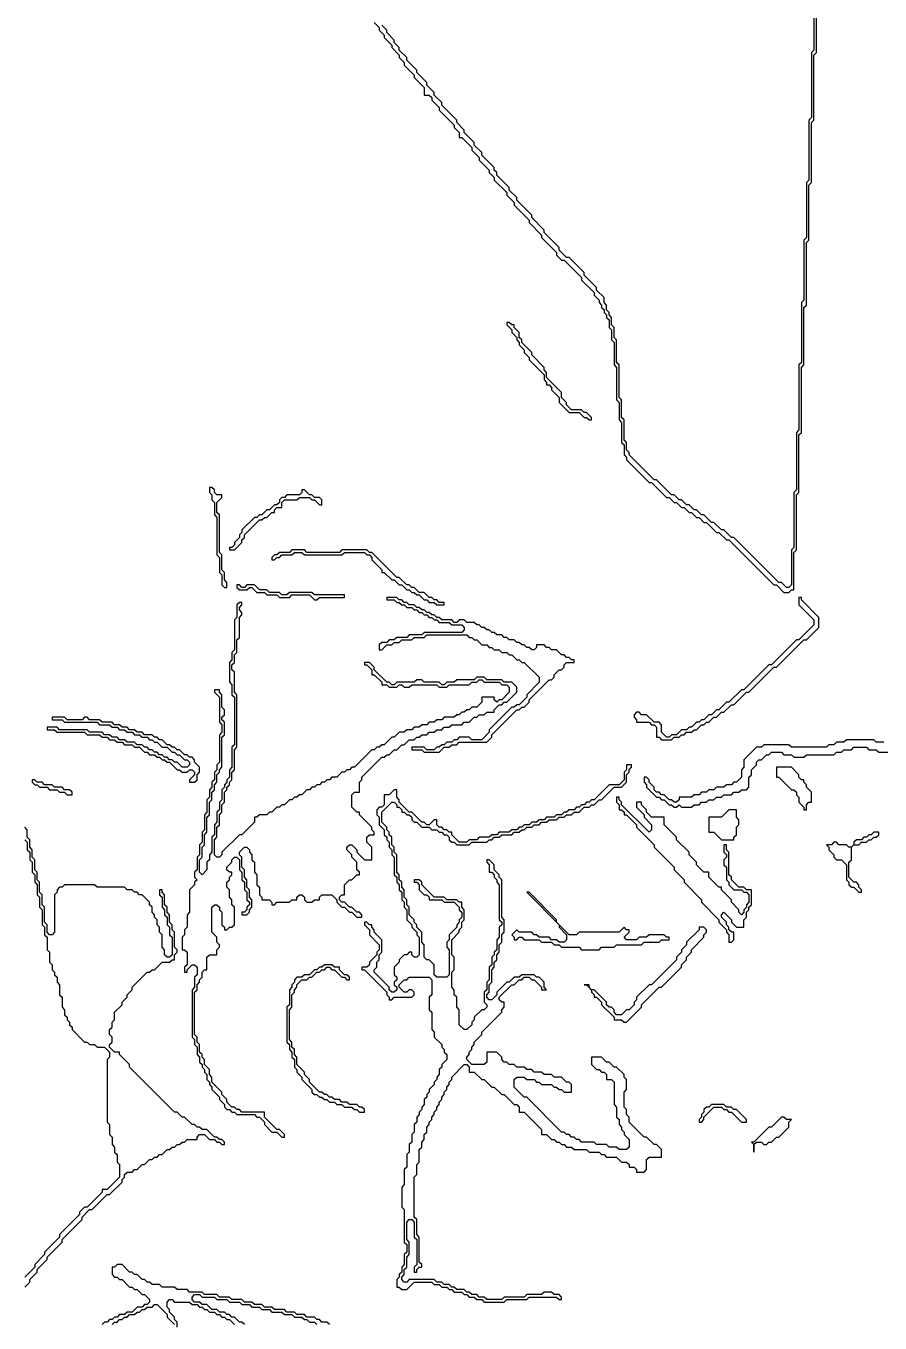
# Model space of a CAD drawing. Header units: metres. Extents: x 0 to 1000, y 0 to 1405.
# Drawn here: x 663.1 to 748.6, y 207.6 to 337.4 of the extents above; entities that cross this region are included whole.
import ezdxf

# ---------------------------------------------------------------- set-up
doc = ezdxf.new("R2010")
doc.units = ezdxf.units.M

msp = doc.modelspace()

# ---------------------------------------------------------------- linework, layer by layer
for points in [[(698, 337.75), (698.5, 337.25), (698.5, 337), (699, 336.5), (699, 336.25), (699.75, 335.5), (699.75, 335.25), (700.5, 334.5), (700.5, 334.25), (701, 333.75), (701, 333.5), (702, 332.5), (702, 332.25), (703, 331.25), (703, 330.5), (703.5, 330.5), (703.75, 330.25), (703.75, 330), (704.5, 329.25), (704.5, 329), (706, 327.5), (706, 327.25), (706.5, 326.75), (706.5, 326.25), (706.75, 326.25), (707.75, 325.25), (707.75, 325), (708.5, 324.25), (708.5, 324), (709.5, 323), (709.5, 322.75), (710, 322.25), (710, 322), (711.25, 320.75), (711.25, 320.5), (712, 319.75), (712, 319.5), (713.5, 318), (713.5, 317.75), (714.75, 316.5), (714.75, 316.25), (716.25, 314.75), (716.25, 314.5), (716.75, 314), (717, 314), (718.75, 312.25), (718.75, 312), (720, 310.75), (720, 310.5), (720.5, 310), (720.5, 309.75), (720.75, 309.5), (720.75, 309.25), (721, 309), (721, 308.75), (721.25, 308.5), (721.25, 308.25), (721.5, 308), (721.5, 307.25), (721.75, 307), (721.75, 306), (722, 305.75), (722, 303.5), (722.25, 303.25), (722.25, 300), (722.5, 299.75), (722.5, 298), (722.75, 297.75), (722.75, 295.75), (723, 295.5), (723, 294.5), (723.25, 294.25), (723.25, 294), (725.5, 291.75), (725.75, 291.75), (727.25, 290.25), (727.5, 290.25), (728, 289.75), (728.25, 289.75), (728.75, 289.25), (729, 289.25), (729.5, 288.75), (729.75, 288.75), (730.25, 288.25), (730.5, 288.25), (731, 287.75), (731.25, 287.75), (732.25, 286.75), (732.5, 286.75), (733.25, 286), (733.5, 286), (738, 281.5), (738.25, 281.5), (739, 280.75), (739.5, 280.75), (739.75, 281), (740, 281), (740, 284.75), (740.25, 285), (740.25, 290.5), (740.5, 290.75), (740.5, 296.5), (740.75, 296.75), (740.75, 303.25), (741, 303.5), (741, 309.25), (741.25, 309.5), (741.25, 315.75), (741.5, 316), (741.5, 321.5), (741.75, 321.75), (741.75, 327.75), (742, 328), (742, 334.5), (742.25, 334.75), (742.25, 340.5)], [(742, 340.75), (742, 335), (741.75, 334.75), (741.75, 328.25), (741.5, 328), (741.5, 322), (741.25, 321.75), (741.25, 316.25), (741, 316), (741, 310), (740.75, 309.75), (740.75, 303.75), (740.5, 303.5), (740.5, 297), (740.25, 296.75), (740.25, 291), (740, 290.75), (740, 285.25), (739.75, 285), (739.75, 281.5), (739.5, 281.25), (739.25, 281.25), (738.75, 281.75), (738.5, 281.75), (734, 286.25), (733.75, 286.25), (733, 287), (732.75, 287), (732, 287.75), (731.75, 287.75), (731, 288.5), (730.75, 288.5), (730.25, 289), (730, 289), (729.5, 289.5), (729.25, 289.5), (728.75, 290), (728.5, 290), (728, 290.5), (727.75, 290.5), (726.25, 292), (726, 292), (723.5, 294.5), (723.5, 294.75), (723.25, 295), (723.25, 295.75), (723, 296), (723, 298), (722.75, 298.25), (722.75, 300), (722.5, 300.25), (722.5, 303.5), (722.25, 303.75), (722.25, 306), (722, 306.25), (722, 307.25), (721.75, 307.5), (721.75, 308.25), (721.5, 308.5), (721.5, 308.75), (721.25, 309), (721.25, 309.5), (721, 309.75), (721, 310.25), (720.25, 311), (720.25, 311.25), (719, 312.5), (719, 312.75), (717.5, 314.25), (717.25, 314.25), (716.5, 315), (716.5, 315.25), (715, 316.75), (715, 317), (713.75, 318.25), (713.75, 318.5), (712.25, 320), (712.25, 320.25), (711.5, 321), (711.5, 321.25), (710.25, 322.5), (710.25, 322.75), (710, 323), (710, 323.25), (708.75, 324.5), (708.75, 324.75), (708, 325.5), (708, 325.75), (707, 326.75), (707, 327), (706.25, 327.75), (706.25, 328), (704.75, 329.5), (704.75, 329.75), (704, 330.5), (704, 330.75), (703.25, 331.5), (703.25, 331.75), (702.25, 332.75), (702.25, 333), (701.25, 334), (701.25, 334.25), (700.5, 335), (700.5, 335.25), (700, 335.75), (700, 336), (699.25, 336.75), (699.25, 337), (698.75, 337.5)], [(749, 265.75), (748.25, 265.75), (748, 266), (745.25, 266), (745, 265.75), (744.25, 265.75), (744, 265.5), (743.5, 265.5), (743.25, 265.25), (739.75, 265.25), (739.5, 265.5), (737, 265.5), (736.75, 265.25), (736.25, 265.25), (735, 264), (735, 263.25), (734.75, 263), (734.75, 262.25), (734.25, 261.75), (734, 261.75), (733.75, 261.5), (733.25, 261.5), (733, 261.25), (732.25, 261.25), (732, 261), (731.5, 261), (731.25, 260.75), (730.75, 260.75), (730.5, 260.5), (730, 260.5), (729.75, 260.25), (728.5, 260.25), (728.5, 260), (728.25, 259.75), (728, 259.75), (727.75, 260), (727.5, 260), (727, 260.5), (726.75, 260.5), (726.5, 260.75), (726.25, 260.75), (726, 261), (726, 261.25), (725.5, 261.75), (725.5, 262), (725.25, 262.25), (725, 262.25), (725, 261.75), (725.25, 261.5), (725.25, 261.25), (726.25, 260.25), (726.5, 260.25), (726.75, 260), (727, 260), (727.5, 259.5), (727.75, 259.5), (728, 259.25), (728.25, 259.25), (728.5, 259.5), (728.75, 259.25), (729.75, 259.25), (730, 259.5), (730.5, 259.5), (730.75, 259.75), (731.25, 259.75), (731.5, 260), (732, 260), (732.25, 260.25), (732.75, 260.25), (733, 260.5), (733.75, 260.5), (734, 260.75), (734.5, 260.75), (734.75, 261), (735.25, 261), (735.5, 261.25), (735.5, 262.25), (735.75, 262.5), (735.75, 263), (736.25, 263.5), (736.25, 263.75), (736.5, 264), (736.75, 264), (737.25, 264.5), (737.5, 264.5), (737.75, 264.75), (738.75, 264.75), (739, 264.5), (739.75, 264.5), (740, 264.25), (741, 264.25), (741.25, 264.5), (744, 264.5), (744.25, 264.75), (744.75, 264.75), (745, 265), (745.75, 265), (746, 265.25), (747.25, 265.25), (747.5, 265), (748.25, 265), (748.5, 264.75), (749.5, 264.75)], [(663, 211.25), (663.5, 211.75), (663.5, 212), (664.25, 212.75), (664.25, 213), (665.25, 214), (665.25, 214.25), (666.75, 215.75), (666.75, 216), (668.75, 218), (668.75, 218.25), (669.5, 219), (669.75, 219), (671.25, 220.5), (671.5, 220.5), (672.75, 221.75), (672.75, 222), (673, 222.25), (673, 222.5), (673.25, 222.75), (673.75, 222.75), (674, 223), (674.25, 223), (674.75, 223.5), (675, 223.5), (675.5, 224), (675.75, 224), (676, 224.25), (676.25, 224.25), (676.5, 224.5), (676.75, 224.5), (677.25, 225), (677.5, 225), (677.75, 225.25), (678, 225.25), (678.25, 225.5), (678.5, 225.5), (678.75, 225.75), (679, 225.75), (679.25, 226), (680.25, 226), (680.25, 226.25), (680.5, 226.5), (681, 226.5), (681.5, 226), (682, 226), (682.25, 225.75), (682.5, 225.75), (682.75, 225.5), (683, 225.5), (683, 225.75), (682.75, 226), (682.5, 226), (682.25, 226.25), (682, 226.25), (681.25, 227), (680.75, 227), (680.5, 227.25), (680.25, 227.25), (680, 227.5), (679.75, 227.5), (679, 228.25), (678.75, 228.25), (678.25, 228.75), (678, 228.75), (673.5, 233.25), (673.5, 233.5), (672.5, 234.5), (672.5, 234.75), (672, 234.75), (671.5, 235.25), (671.5, 235.5), (671.75, 235.75), (671.75, 236.25), (671.5, 236.5), (671.5, 237), (671.75, 237.25), (671.75, 237.75), (672, 238), (672, 238.75), (672.75, 239.5), (672.75, 239.75), (673.25, 240.25), (673.25, 240.5), (673.75, 241), (673.75, 241.25), (675.25, 242.75), (675.5, 242.75), (675.75, 243), (676, 243), (676.75, 243.75), (677.5, 243.75), (677.75, 244), (678, 244), (678, 244.5), (678.25, 244.75), (678.25, 245), (678, 245.25), (678, 246.75), (677.75, 247), (677.75, 247.5), (677.5, 247.75), (677.5, 248.5), (677.25, 248.75), (677.25, 249.25), (677, 249.5), (677, 250.5), (676.75, 250.75), (676.75, 251), (676.5, 251), (676.5, 250.5), (676.75, 250.25), (676.75, 249.25), (677, 249), (677, 248.5), (677.25, 248.25), (677.25, 247.5), (677.5, 247.25), (677.5, 246.5), (677.75, 246.25), (677.75, 244.5), (677.5, 244.25), (677.25, 244.25), (677, 244.5), (677, 245), (676.75, 245.25), (676.75, 246.5), (676.5, 246.75), (676.5, 247.25), (676.25, 247.5), (676.25, 248), (676, 248.25), (676, 248.5), (675.75, 248.75), (675.75, 249.25), (675.5, 249.5), (675.5, 249.75), (674.75, 250.5), (674.5, 250.5), (674.25, 250.75), (674, 250.75), (673.75, 251), (673.25, 251), (673, 251.25), (670.25, 251.25), (670, 251.5), (667, 251.5), (666.75, 251.25), (666.5, 251.25), (666.25, 251), (666.25, 250.75), (666, 250.5), (666, 246.75), (665.75, 246.5), (665.5, 246.5), (665.25, 246.75), (665.25, 247.5), (665, 247.75), (665, 249.25), (664.75, 249.5), (664.75, 250.5), (664.5, 250.75), (664.5, 251.75), (664.25, 252), (664.25, 252.75), (664, 253), (664, 254), (663.75, 254.25), (663.75, 255), (663.5, 255.25), (663.5, 256), (663.25, 256.25), (663.25, 257), (663, 257.25)], [(663, 256), (663.25, 255.75), (663.25, 255), (663.5, 254.75), (663.5, 254), (663.75, 253.75), (663.75, 252.75), (664, 252.5), (664, 251.75), (664.25, 251.5), (664.25, 250.5), (664.5, 250.25), (664.5, 249.25), (664.75, 249), (664.75, 247.5), (665, 247.25), (665, 246.5), (665.25, 246.25), (665.25, 245), (665.5, 244.75), (665.5, 243.75), (665.75, 243.5), (665.75, 243), (666, 242.75), (666, 242.5), (666.25, 242.25), (666.25, 241.75), (666.5, 241.5), (666.5, 240.5), (666.75, 240.25), (666.75, 239.25), (667, 239), (667, 238.5), (667.25, 238.25), (667.25, 238), (667.5, 237.75), (667.5, 237.5), (667.75, 237.25), (667.75, 237), (669, 235.75), (669.25, 235.75), (669.5, 235.5), (670, 235.5), (670.25, 235.25), (671, 235.25), (671.5, 234.75), (671.5, 234.25), (671.25, 234), (671.25, 227.75), (671.5, 227.5), (671.5, 226.5), (671.75, 226.25), (671.75, 225.5), (672, 225.25), (672, 224.75), (672.25, 224.5), (672.25, 223.75), (672.5, 223.5), (672.5, 222.25), (671.25, 221), (670.75, 221), (670.75, 220.75), (669.25, 219.25), (669, 219.25), (668.5, 218.75), (668.5, 218.5), (666.5, 216.5), (666.5, 216.25), (665, 214.75), (665, 214.5), (664, 213.5), (664, 213.25), (663, 212.25)], [(693.5, 207.5), (693.25, 207.75), (692.75, 207.75), (692.5, 208), (692.25, 208), (692, 208.25), (691.25, 208.25), (691, 208.5), (690.25, 208.5), (690, 208.75), (689.25, 208.75), (689, 209), (688, 209), (687.75, 209.25), (687, 209.25), (686.75, 209.5), (686, 209.5), (685.75, 209.75), (685, 209.75), (684.75, 210), (683.75, 210), (683.5, 210.25), (682.5, 210.25), (682.25, 210.5), (681, 210.5), (680.75, 210.75), (679.5, 210.75), (679.25, 211), (678.25, 211), (678, 211.25), (676.75, 211.25), (676.5, 211.5), (675.75, 211.5), (675.5, 211.75), (675.25, 211.75), (675, 212), (674.75, 212), (674.25, 212.5), (674, 212.5), (673.75, 212.75), (673.5, 212.75), (672.75, 213.5), (672.25, 213.5), (672, 213.25), (671.75, 213.25), (671.75, 212.5), (672, 212.25), (672.25, 212.25), (672.5, 212), (672.75, 212), (673.5, 211.25), (673.75, 211.25), (674, 211), (674.25, 211), (674.75, 210.5), (675, 210.5), (675.5, 210), (675.5, 209.75), (675.25, 209.5), (675, 209.5), (674.75, 209.25), (674.25, 209.25), (673.75, 208.75), (673.25, 208.75), (673, 208.5), (672.5, 208.5), (672.25, 208.25), (672, 208.25), (671.75, 208), (671.5, 208), (671.25, 207.75), (671, 207.75), (670.75, 207.5)], [(685, 207.5), (684.75, 207.75), (684.5, 207.75), (684, 208.25), (683.75, 208.25), (683.5, 208.5), (683.25, 208.5), (683, 208.75), (682.5, 208.75), (682.25, 209), (681.75, 209), (681.25, 209.5), (680.75, 209.5), (680.5, 209.75), (680, 209.75), (679.75, 210), (679.75, 210.25), (680, 210.5), (680.5, 210.5), (680.75, 210.25), (682, 210.25), (682.25, 210), (683.25, 210), (683.5, 209.75), (684.5, 209.75), (684.75, 209.5), (685.5, 209.5), (685.75, 209.25), (686.5, 209.25), (686.75, 209), (687.5, 209), (687.75, 208.75), (688.75, 208.75), (689, 208.5), (689.75, 208.5), (690, 208.25), (690.75, 208.25), (691, 208), (691.25, 208), (691.5, 207.75), (692, 207.75), (692.25, 207.5)], [(671.75, 207.5), (672, 207.75), (672.25, 207.75), (672.5, 208), (672.75, 208), (673, 208.25), (673.25, 208.25), (673.5, 208.5), (674, 208.5), (674.25, 208.75), (674.5, 208.75), (674.75, 209), (675, 209), (675.25, 209.25), (675.75, 209.25), (676, 209.5), (676.25, 209.5), (677.25, 208.5), (677.25, 208.25), (678, 207.5)], [(678.25, 207.25), (678.25, 207.75), (678, 208), (678, 208.25), (677.5, 208.75), (677.5, 209), (677.25, 209.25), (677.25, 209.75), (677.5, 210), (677.75, 210), (678, 209.75), (679.5, 209.75), (679.75, 209.5), (680.25, 209.5), (680.5, 209.25), (680.75, 209.25), (681, 209), (681.25, 209), (681.5, 208.75), (682, 208.75), (682.25, 208.5), (682.5, 208.5), (682.75, 208.25), (683, 208.25), (683.25, 208), (683.5, 208), (684, 207.5)]]:
    msp.add_lwpolyline(points)
for points in [[(711.25, 307.75), (711.25, 307.5), (711.75, 307), (711.75, 306.75), (712.25, 306.25), (712.25, 306), (712.5, 305.75), (712.5, 305.5), (713, 305), (713, 304.75), (713.5, 304.25), (713.5, 304), (715, 302.5), (715, 302), (715.25, 301.75), (715.25, 301.5), (715.5, 301.5), (715.75, 301.25), (715.75, 301), (716.5, 300.25), (716.5, 299.75), (717.5, 298.75), (718.5, 298.75), (719, 298.25), (719.25, 298.25), (719.5, 298), (719.75, 298), (719.75, 298.25), (719.25, 298.75), (719, 298.75), (718.75, 299), (717.75, 299), (717.25, 299.5), (717.25, 299.75), (716.75, 300.25), (716.75, 300.75), (715.25, 302.25), (715.25, 302.75), (715, 303), (715, 303.25), (713.75, 304.5), (713.75, 304.75), (712.75, 305.75), (712.75, 306), (712.5, 306.25), (712.5, 306.75), (712, 307.25), (712, 307.5), (711.75, 307.5), (711.5, 307.75)], [(681.5, 291.25), (681.5, 290.75), (681.75, 290.5), (681.75, 290), (682, 289.75), (682, 288.5), (682.25, 288.25), (682.25, 284.5), (682.5, 284.25), (682.5, 282.75), (682.75, 282.5), (682.75, 281.5), (683, 281.25), (683.25, 281.25), (683.25, 281.75), (683, 282), (683, 282.75), (682.75, 283), (682.75, 284.5), (682.5, 284.75), (682.5, 288.5), (682.25, 288.75), (682.25, 289.75), (682.75, 290.25), (682.75, 290.5), (682.25, 290.5), (682, 290.75), (682, 291), (681.75, 291.25)], [(690.75, 291), (690.75, 290.75), (690.5, 290.5), (689.25, 290.5), (689, 290.25), (688.75, 290.25), (688.5, 290), (688.5, 289.75), (688.25, 289.5), (688, 289.5), (687.5, 289), (687.25, 289), (686.75, 288.5), (686.5, 288.5), (686.25, 288.25), (686, 288.25), (684.75, 287), (684.75, 286.75), (684.5, 286.5), (684.5, 286.25), (684, 285.75), (684, 285.5), (683.75, 285.25), (683.5, 285.25), (683.5, 285), (684, 285), (684.75, 285.75), (684.75, 286), (685, 286.25), (685, 286.5), (686.5, 288), (686.75, 288), (687, 288.25), (687.25, 288.25), (687.75, 288.75), (688, 288.75), (688, 289), (688.25, 289.25), (688.75, 289.25), (688.75, 289.75), (689, 290), (690.25, 290), (690.5, 290.25), (691.5, 290.25), (691.75, 290), (692, 290), (692.5, 289.5), (692.75, 289.5), (692.75, 290), (692.5, 290.25), (692, 290.25), (691.75, 290.5), (691.5, 290.5), (691, 291)], [(689.75, 285), (689.5, 284.75), (688.5, 284.75), (688.25, 284.5), (688, 284.5), (687.75, 284.25), (687.75, 284), (688, 284), (688.25, 284.25), (688.5, 284.25), (688.75, 284.5), (689.75, 284.5), (690, 284.75), (690.75, 284.75), (691, 284.5), (694.75, 284.5), (695, 284.75), (697, 284.75), (697.25, 284.5), (697.5, 284.5), (697.75, 284.25), (697.75, 284), (698.75, 283), (698.75, 282.75), (699, 282.75), (699.75, 282), (700, 282), (700.5, 281.5), (700.75, 281.5), (701.25, 281), (701.5, 281), (701.75, 280.75), (702, 280.75), (702.25, 280.5), (702.5, 280.5), (703, 280), (703.25, 280), (703.5, 279.75), (704, 279.75), (704.25, 279.5), (705, 279.5), (705, 279.75), (704.5, 279.75), (704.25, 280), (704, 280), (703.75, 280.25), (703.5, 280.25), (703, 280.75), (702.5, 280.75), (702, 281.25), (701.75, 281.25), (701.5, 281.5), (701.25, 281.5), (700.5, 282.25), (700.25, 282.25), (697.75, 284.75), (697.5, 284.75), (697.25, 285), (694.75, 285), (694.5, 284.75), (691.25, 284.75), (691, 285)], [(684.25, 281.5), (684.25, 281.25), (684.5, 281), (685.25, 281), (685.5, 281.25), (685.75, 281.25), (686.25, 280.75), (687, 280.75), (687.25, 280.5), (688.25, 280.5), (688.5, 280.25), (689.5, 280.25), (689.75, 280.5), (691.5, 280.5), (692, 280), (692.25, 280), (692.5, 280.25), (695, 280.25), (695, 280.5), (692, 280.5), (691.75, 280.75), (689.5, 280.75), (689.25, 280.5), (688.75, 280.5), (688.5, 280.75), (687.5, 280.75), (687.25, 281), (686.5, 281), (686, 281.5), (685.25, 281.5), (685, 281.25), (684.75, 281.25), (684.5, 281.5)], [(684.5, 279.75), (684.25, 279.5), (684.25, 278.25), (684, 278), (684, 275), (683.75, 274.75), (683.75, 274), (683.5, 273.75), (683.5, 271.75), (683.75, 271.5), (683.75, 270.5), (684, 270.25), (684, 265.5), (683.75, 265.25), (683.75, 263.25), (683.5, 263), (683.5, 262.25), (683.25, 262), (683.25, 261.75), (683, 261.5), (683, 261.25), (682.75, 261), (682.75, 260), (682.5, 259.75), (682.5, 259), (682.25, 258.75), (682.25, 257.75), (682, 257.5), (682, 256.5), (681.75, 256.25), (681.75, 254.75), (681.5, 254.5), (681.5, 254), (681.25, 253.75), (681.25, 253), (680.75, 252.5), (680.5, 252.75), (680.5, 254), (680.75, 254.25), (680.75, 255.25), (681, 255.5), (681, 256.5), (681.25, 256.75), (681.25, 258.25), (681.5, 258.5), (681.5, 259.75), (681.75, 260), (681.75, 260.75), (682, 261), (682, 261.5), (682.25, 261.75), (682.25, 262.5), (682.5, 262.75), (682.5, 263), (682.75, 263.25), (682.75, 266.25), (683, 266.5), (683, 267.75), (682.75, 268), (682.75, 268.25), (683, 268.5), (683, 269), (682.75, 269.25), (682.75, 270.5), (682.5, 270.75), (682.5, 271), (682, 271), (682, 270.75), (682.5, 270.25), (682.5, 267.75), (682.75, 267.5), (682.75, 266.75), (682.5, 266.5), (682.5, 263.75), (682.25, 263.5), (682.25, 263), (682, 262.75), (682, 262), (681.75, 261.75), (681.75, 261.25), (681.5, 261), (681.5, 260.25), (681.25, 260), (681.25, 258.75), (681, 258.5), (681, 257), (680.75, 256.75), (680.75, 255.75), (680.5, 255.5), (680.5, 254.5), (680.25, 254.25), (680.25, 253), (680, 252.75), (680, 252.25), (680.25, 252), (680, 251.75), (680, 251.5), (679.5, 251), (679.5, 248.75), (679.25, 248.5), (679.25, 247.25), (679, 247), (679, 246.5), (678.75, 246.25), (678.75, 245), (679, 245), (679.25, 244.75), (679.25, 243.5), (679, 243.25), (679, 242.75), (679.25, 242.75), (679.25, 243), (679.75, 243.5), (680, 243.5), (680.25, 243.25), (680.25, 242.5), (680, 242.25), (680, 241.25), (679.75, 241), (679.75, 236.25), (680, 236), (680, 235.5), (680.25, 235.25), (680.25, 234.5), (680.5, 234.25), (680.5, 233.75), (680.75, 233.5), (680.75, 233.25), (681, 233), (681, 232.75), (681.25, 232.5), (681.25, 232), (681.5, 231.75), (681.5, 231.5), (681.75, 231.25), (681.75, 231), (682.5, 230.25), (682.5, 230), (683, 229.5), (683, 229.25), (683.25, 229), (683.5, 229), (683.75, 228.75), (684, 228.75), (684.25, 228.5), (686, 228.5), (686.25, 228.25), (686.5, 228.25), (687, 227.75), (687, 227.5), (687.75, 226.75), (688.25, 226.75), (688.75, 226.25), (689, 226.25), (689, 226.5), (688.5, 227), (688.25, 227), (687, 228.25), (687, 228.75), (684.75, 228.75), (684.5, 229), (684.25, 229), (684, 229.25), (683.75, 229.25), (683.25, 229.75), (683.25, 230), (682.75, 230.5), (682.75, 230.75), (681.75, 231.75), (681.75, 232.25), (681.5, 232.5), (681.5, 233), (681, 233.5), (681, 234), (680.75, 234.25), (680.75, 234.5), (680.5, 234.75), (680.5, 235.5), (680.25, 235.75), (680.25, 236.25), (680, 236.5), (680, 240.75), (680.25, 241), (680.25, 241.5), (680.5, 241.75), (680.5, 242), (680.75, 242.25), (680.75, 242.75), (681, 243), (681.25, 243), (681.25, 244.25), (681.5, 244.5), (682.25, 244.5), (682.25, 245), (682.5, 245.25), (682.5, 245.5), (682.25, 245.75), (682.25, 246.25), (681.75, 246.75), (681.75, 249.25), (682, 249.5), (682.25, 249.5), (682.5, 249.25), (682.5, 249), (682.75, 248.75), (682.75, 247.5), (683, 247.25), (683, 247), (683.25, 247), (683.5, 247.25), (683.75, 247.25), (684, 247.5), (684, 249.25), (683.75, 249.5), (683.75, 250), (683.5, 250.25), (683.5, 251), (683.25, 251.25), (683.25, 251.75), (683.5, 252), (683.5, 252.25), (683.75, 252.5), (683.75, 252.75), (683.5, 252.75), (683.25, 253), (683.25, 253.25), (683.75, 253.75), (683.75, 254), (684, 254.25), (684.25, 254.25), (684.5, 254), (684.5, 253), (684.75, 252.75), (684.75, 252), (685, 251.75), (685, 251), (685.25, 250.75), (685.25, 250), (685.5, 249.75), (685.5, 249.5), (685.25, 249.25), (685.25, 249), (685, 248.75), (684.75, 248.75), (684.75, 248.5), (685.25, 248.5), (685.5, 248.75), (685.5, 249), (685.75, 249.25), (685.75, 250), (685.5, 250.25), (685.5, 251), (685.25, 251.25), (685.25, 252), (685, 252.25), (685, 253), (684.75, 253.25), (684.75, 254.25), (684.5, 254.5), (684.5, 254.75), (685, 255.25), (685.25, 255.25), (685.5, 255), (685.5, 254.75), (685.75, 254.5), (685.75, 254), (686, 253.75), (686, 252.75), (686.25, 252.5), (686.25, 251.5), (686.5, 251.25), (686.5, 250.5), (686.75, 250.25), (686.75, 250), (687.5, 250), (687.75, 249.75), (687.75, 249.5), (688, 249.5), (688.25, 249.75), (689.5, 249.75), (689.75, 250), (690.25, 250), (690.25, 250.25), (690.5, 250.5), (690.75, 250.5), (691, 250.25), (691, 250), (691.25, 249.75), (691.75, 249.75), (692, 250), (692.5, 250), (692.5, 250.25), (692.75, 250.5), (693.75, 250.5), (694.25, 250), (694.25, 249.75), (694.75, 249.25), (695, 249.25), (695.5, 248.75), (695.75, 248.75), (696.25, 248.25), (696.75, 248.25), (696.75, 248.5), (696.5, 248.75), (696.25, 248.75), (695.75, 249.25), (695.5, 249.25), (695, 249.75), (694.75, 249.75), (694.5, 250), (694.5, 250.25), (694.75, 250.5), (695, 250.5), (695, 251.5), (695.5, 252), (695.75, 252), (696.25, 252.5), (696.5, 252.5), (696.5, 252.75), (696.25, 253), (696.25, 253.75), (695.75, 254.25), (695.75, 254.5), (695.25, 255), (695.25, 255.25), (695.5, 255.5), (695.75, 255.5), (696.25, 255), (696.25, 254.75), (697, 254), (697.75, 254), (697.75, 255.25), (697.25, 255.75), (697.25, 256.25), (697.5, 256.5), (698, 256.5), (698, 256.75), (697.75, 257), (697.75, 257.25), (696.5, 258.5), (696.5, 258.75), (696.25, 258.75), (695.75, 259.25), (695.75, 260.5), (696, 260.75), (696.5, 260.75), (696.5, 261.75), (696.75, 262), (696.75, 262.25), (698.75, 264.25), (699, 264.25), (699.25, 264.5), (699.5, 264.5), (700, 265), (700.25, 265), (700.75, 265.5), (701, 265.5), (701.5, 266), (702, 266), (702.25, 266.25), (702.5, 266.25), (702.75, 266.5), (703.25, 266.5), (703.5, 266.75), (704, 266.75), (704.25, 267), (704.75, 267), (705, 267.25), (705.5, 267.25), (705.75, 267.5), (706.75, 267.5), (707, 267.75), (707.5, 267.75), (708, 268.25), (708.25, 268.25), (708.5, 268.5), (709, 268.5), (709.25, 268.75), (710, 268.75), (710, 269), (710.5, 269.5), (710.75, 269.5), (711, 269.75), (711.25, 269.75), (712.25, 270.75), (712.25, 271.25), (711.75, 271.75), (711, 271.75), (710.75, 272), (709.25, 272), (709, 272.25), (708.25, 272.25), (708, 272), (706.25, 272), (706, 271.75), (705.25, 271.75), (705, 271.5), (704.75, 271.5), (704.5, 271.75), (703, 271.75), (702.75, 272), (702.25, 272), (702, 271.75), (700.25, 271.75), (700, 271.5), (699.75, 271.5), (699.5, 271.75), (699.25, 271.75), (698, 273), (698, 273.25), (697.5, 273.75), (697, 273.75), (697, 273.5), (697.25, 273.5), (697.75, 273), (697.75, 272.5), (698, 272.5), (698.75, 271.75), (698.75, 271.5), (699.25, 271.5), (699.5, 271.25), (700.25, 271.25), (700.5, 271.5), (700.75, 271.5), (701, 271.25), (701.5, 271.25), (701.75, 271.5), (704.25, 271.5), (704.5, 271.25), (705.25, 271.25), (705.5, 271.5), (707.5, 271.5), (707.75, 271.75), (708.25, 271.75), (708.5, 272), (708.75, 272), (709, 271.75), (710.5, 271.75), (710.75, 271.5), (711.25, 271.5), (711.5, 271.25), (711.5, 270.75), (710.75, 270), (710.5, 270), (710.25, 269.75), (710, 270), (710, 270.25), (708.75, 270.25), (708.75, 269.75), (708.25, 269.25), (707.75, 269.25), (707.5, 269), (707.25, 269), (707, 268.75), (706.75, 268.75), (706.5, 268.5), (706.25, 268.5), (706, 268.25), (705, 268.25), (704.75, 268), (704.25, 268), (704, 267.75), (703.5, 267.75), (703.25, 267.5), (702.75, 267.5), (702.5, 267.25), (702, 267.25), (701.75, 267), (701.25, 267), (701, 266.75), (700.5, 266.75), (700, 266.25), (699.75, 266.25), (699, 265.5), (698.75, 265.5), (698.5, 265.25), (698.25, 265.25), (698, 265), (697.75, 265), (696, 263.25), (695.75, 263.25), (695.5, 263), (695.25, 263), (695, 262.75), (694.75, 262.75), (694.25, 262.25), (693.75, 262.25), (693.5, 262), (693.25, 262), (693, 261.75), (692.75, 261.75), (692.5, 261.5), (692.25, 261.5), (692, 261.25), (691.75, 261.25), (691.5, 261), (691.25, 261), (690.75, 260.5), (690.5, 260.5), (690.25, 260.25), (690, 260.25), (689.75, 260), (689.5, 260), (689, 259.5), (688.75, 259.5), (688.5, 259.25), (688.25, 259.25), (687.75, 258.75), (687.5, 258.75), (687.25, 258.5), (686.5, 258.5), (686.25, 258.25), (686, 258.25), (686, 257.75), (684.75, 256.5), (684.5, 256.5), (682.75, 254.75), (682.75, 254.5), (682.5, 254.25), (682.25, 254.25), (682, 254.5), (682, 256), (682.25, 256.25), (682.25, 257.25), (682.5, 257.5), (682.5, 258.5), (682.75, 258.75), (682.75, 259.5), (683, 259.75), (683, 260.75), (683.25, 261), (683.25, 261.25), (683.5, 261.5), (683.5, 261.75), (683.75, 262), (683.75, 262.75), (684, 263), (684, 265), (684.25, 265.25), (684.25, 270.5), (684, 270.75), (684, 272.75), (683.75, 273), (683.75, 273.5), (684, 273.75), (684, 274.5), (684.25, 274.75), (684.25, 276), (684.5, 276.25), (684.5, 278.25), (684.75, 278.5), (684.75, 278.75), (684.5, 279), (684.5, 279.25), (684.75, 279.5), (684.75, 279.75)], [(699.25, 280.25), (699.25, 280), (700, 280), (700.25, 279.75), (700.5, 279.75), (700.75, 279.5), (701, 279.5), (701.25, 279.25), (701.75, 279.25), (702, 279), (702.25, 279), (702.5, 278.75), (702.75, 278.75), (703, 278.5), (703.25, 278.5), (703.5, 278.25), (703.75, 278.25), (704, 278), (704.25, 278), (704.5, 277.75), (705.5, 277.75), (705.75, 277.5), (706.75, 277.5), (707, 277.25), (707, 277), (706.75, 276.75), (703, 276.75), (702.75, 276.5), (701.5, 276.5), (701.25, 276.25), (700.25, 276.25), (700, 276), (699.5, 276), (699.25, 275.75), (698.75, 275.75), (698.5, 275.5), (698.5, 275), (698.75, 275), (699.25, 275.5), (699.75, 275.5), (700, 275.75), (700.5, 275.75), (700.75, 276), (701.75, 276), (702, 276.25), (703, 276.25), (703.25, 276.5), (707.25, 276.5), (707.5, 276.25), (707.75, 276.25), (708, 276), (708.25, 276), (708.75, 275.5), (709.25, 275.5), (709.5, 275.25), (709.75, 275.25), (710, 275), (710.5, 275), (710.75, 274.75), (711.25, 274.75), (711.5, 274.5), (711.75, 274.5), (712.25, 274), (712.5, 274), (712.75, 273.75), (713, 273.75), (714.5, 272.25), (714.5, 271.75), (713.25, 270.5), (713.25, 270.25), (712.5, 269.5), (712.25, 269.5), (712, 269.25), (711.75, 269.25), (709.5, 267), (709.5, 266.75), (708.75, 266), (707.75, 266), (707.5, 266.25), (706.5, 266.25), (706.25, 266), (706, 266), (705.75, 265.75), (705.25, 265.75), (705, 265.5), (704.75, 265.5), (704.5, 265.25), (704.25, 265.25), (704, 265), (703.25, 265), (703, 265.25), (701.75, 265.25), (701.75, 265), (702.75, 265), (703, 264.75), (704.5, 264.75), (705, 265.25), (705.5, 265.25), (705.75, 265.5), (706.25, 265.5), (706.5, 265.75), (709.25, 265.75), (709.75, 266.25), (709.75, 266.5), (712.25, 269), (712.5, 269), (712.75, 269.25), (713, 269.25), (713.5, 269.75), (713.5, 270), (715.5, 272), (715.75, 272), (716, 272.25), (716, 272.5), (716.5, 273), (716.75, 273), (717, 273.25), (717, 273.5), (717.25, 273.75), (718, 273.75), (718, 274), (717.75, 274), (717.5, 274.25), (717.25, 274.25), (717, 274.5), (716.75, 274.5), (716.25, 275), (715.75, 275), (715.5, 275.25), (715.25, 275.25), (715, 275.5), (714.25, 275.5), (714.25, 275.25), (714, 275), (713.75, 275), (713.5, 275.25), (713.25, 275.25), (713, 275.5), (712.75, 275.5), (712.5, 275.75), (712.25, 275.75), (712, 276), (711.5, 276), (711.25, 276.25), (711, 276.25), (710.75, 276.5), (710.25, 276.5), (710, 276.75), (709.75, 276.75), (709.5, 277), (709.25, 277), (709, 277.25), (708.75, 277.25), (708.5, 277.5), (708.25, 277.5), (708, 277.75), (707.25, 277.75), (707, 278), (706.5, 278), (706.25, 277.75), (706, 277.75), (705.75, 278), (704.75, 278), (704.5, 278.25), (704.25, 278.25), (704, 278.5), (703.75, 278.5), (703.5, 278.75), (703.25, 278.75), (703, 279), (702.75, 279), (702.5, 279.25), (702.25, 279.25), (702, 279.5), (701.5, 279.5), (701.25, 279.75), (701, 279.75), (700.75, 280), (700.5, 280), (700.25, 280.25)], [(740.5, 280.25), (740.5, 279.5), (742, 278), (742, 277.5), (740.5, 276), (740.25, 276), (737.75, 273.5), (737.5, 273.5), (735, 271), (734.75, 271), (733.5, 269.75), (733.25, 269.75), (732.5, 269), (732.25, 269), (731.75, 268.5), (731.5, 268.5), (731, 268), (730.75, 268), (730.5, 267.75), (730.25, 267.75), (729.75, 267.25), (729.5, 267.25), (729.25, 267), (728.75, 267), (728.25, 266.5), (727.75, 266.5), (727.5, 266.25), (727.25, 266.25), (726.75, 266.75), (726.75, 267.5), (726.5, 267.75), (726, 267.75), (725.25, 268.5), (724.75, 268.5), (724.5, 268.75), (724.25, 268.75), (724, 268.5), (724, 268.25), (724.25, 268), (724.25, 267.75), (725.5, 267.75), (725.75, 267.5), (726, 267.5), (726.25, 267.25), (726.25, 266.25), (726.5, 266.25), (726.75, 266), (727.75, 266), (728, 266.25), (728.5, 266.25), (728.75, 266.5), (729, 266.5), (729.25, 266.75), (729.75, 266.75), (730, 267), (730.25, 267), (730.75, 267.5), (731, 267.5), (731.25, 267.75), (731.5, 267.75), (732, 268.25), (732.25, 268.25), (732.75, 268.75), (733, 268.75), (733.75, 269.5), (734, 269.5), (735.25, 270.75), (735.5, 270.75), (738, 273.25), (738.25, 273.25), (741, 276), (741.25, 276), (742.5, 277.25), (742.5, 278.25), (740.75, 280), (740.75, 280.25)], [(665.75, 268.25), (665.75, 268), (666.75, 268), (667, 267.75), (670.25, 267.75), (670.5, 267.5), (671.5, 267.5), (671.75, 267.25), (672.25, 267.25), (672.5, 267), (673, 267), (673.25, 266.75), (673.75, 266.75), (674, 266.5), (674.5, 266.5), (674.75, 266.25), (675.25, 266.25), (675.5, 266), (675.75, 266), (676, 265.75), (676.25, 265.75), (676.75, 265.25), (677.25, 265.25), (677.75, 264.75), (678, 264.75), (678.25, 264.5), (678.5, 264.5), (679, 264), (679.25, 264), (679.5, 263.75), (679.5, 263.5), (679.25, 263.25), (678.75, 263.25), (678.25, 263.75), (678, 263.75), (677.75, 264), (677.5, 264), (677.25, 264.25), (677, 264.25), (676.75, 264.5), (676.5, 264.5), (676.25, 264.75), (676, 264.75), (675.75, 265), (675.5, 265), (675.25, 265.25), (675, 265.25), (674.75, 265.5), (674.25, 265.5), (674, 265.75), (673.25, 265.75), (673, 266), (672.5, 266), (672.25, 266.25), (671.75, 266.25), (671.5, 266.5), (671, 266.5), (670.75, 266.75), (669.5, 266.75), (669.25, 267), (666.5, 267), (666.25, 267.25), (665.25, 267.25), (665.25, 267), (666, 267), (666.25, 266.75), (669, 266.75), (669.25, 266.5), (670.5, 266.5), (670.75, 266.25), (671.25, 266.25), (671.5, 266), (672, 266), (672.25, 265.75), (672.75, 265.75), (673, 265.5), (673.75, 265.5), (674, 265.25), (674.5, 265.25), (675, 264.75), (675.25, 264.75), (675.5, 264.5), (676, 264.5), (676.25, 264.25), (676.5, 264.25), (676.75, 264), (677, 264), (677.25, 263.75), (677.5, 263.75), (678.25, 263), (678.5, 263), (678.75, 262.75), (679.25, 262.75), (679.5, 263), (679.75, 263), (680, 262.75), (680, 262.5), (679.5, 262), (679.5, 261.75), (680, 261.75), (680.25, 262), (680.25, 262.5), (680.5, 262.75), (680.5, 263.25), (680, 263.75), (680, 264), (679.75, 264.25), (679.5, 264.25), (679.25, 264.5), (679, 264.5), (678.5, 265), (678.25, 265), (678, 265.25), (677.75, 265.25), (677.5, 265.5), (677.25, 265.5), (676.75, 266), (676.5, 266), (676.25, 266.25), (676, 266.25), (675.75, 266.5), (675, 266.5), (674.75, 266.75), (674.25, 266.75), (674, 267), (673.5, 267), (673.25, 267.25), (672.75, 267.25), (672.5, 267.5), (672, 267.5), (671.75, 267.75), (670.75, 267.75), (670.5, 268), (669.5, 268), (669.25, 268.25), (669, 268.25), (668.75, 268), (667.25, 268), (667, 268.25)], [(723.25, 263.5), (723.25, 263), (723, 262.75), (723, 262), (722.5, 261.5), (721.5, 261.5), (720, 260), (719.75, 260), (719.5, 259.75), (719.25, 259.75), (719, 259.5), (718.75, 259.5), (718.5, 259.25), (718.25, 259.25), (718, 259), (717.5, 259), (717.25, 258.75), (717, 258.75), (716.75, 258.5), (716.25, 258.5), (716, 258.25), (715.25, 258.25), (715, 258), (714.5, 258), (714.25, 257.75), (713.75, 257.75), (713.5, 257.5), (713, 257.5), (712.75, 257.25), (712.5, 257.25), (712.25, 257), (711.75, 257), (711.5, 256.75), (710.5, 256.75), (710.25, 256.5), (709.75, 256.5), (709.5, 256.25), (708.5, 256.25), (708.25, 256), (707.5, 256), (707.25, 255.75), (706.5, 255.75), (705.75, 256.5), (705.75, 256.75), (705.5, 256.75), (705.25, 257), (705, 257), (704.75, 257.25), (704.5, 257.25), (704.25, 257.5), (704.25, 258), (704, 258), (703.5, 257.5), (703.25, 257.5), (703, 257.75), (702.75, 257.75), (701.75, 258.75), (701.5, 258.75), (700.5, 259.75), (700.5, 260), (700.25, 260.25), (700.25, 261), (700, 261), (699.5, 260.5), (699, 260.5), (699, 259.5), (698.75, 259.25), (698.5, 259.25), (698.25, 259), (698.25, 258.5), (698.5, 258.25), (698.5, 257.5), (699, 257), (699, 256.5), (699.25, 256.25), (699.25, 256), (699.5, 255.75), (699.5, 255.25), (699.75, 255), (699.75, 254.5), (700, 254.25), (700, 252.5), (700.25, 252.25), (700.25, 251.75), (700.5, 251.5), (700.5, 251), (700.75, 250.75), (700.75, 250), (701, 249.75), (701, 249.25), (701.25, 249), (701.25, 248), (701.75, 247.5), (701.75, 247.25), (702.25, 246.75), (702.25, 246.5), (702.5, 246.25), (702.5, 244.5), (702.25, 244.25), (702, 244.25), (701.75, 244.5), (701.75, 244.75), (701.5, 244.75), (701.25, 244.5), (701, 244.5), (700.5, 244), (700.5, 243.75), (700, 243.25), (700, 242.5), (700.25, 242.25), (700.25, 242), (700, 241.75), (700, 241.5), (700.25, 241.25), (700.25, 241), (700, 240.75), (699.75, 240.75), (699.5, 241), (699.5, 241.25), (698, 242.75), (698, 243), (698.25, 243.25), (698.25, 243.75), (698.5, 244), (698.5, 244.5), (698.75, 244.75), (698.75, 246), (698, 246.75), (698, 247), (697.75, 247.25), (697.75, 247.5), (697.5, 247.5), (697.25, 247.75), (697, 247.75), (697, 247.5), (697.5, 247), (697.5, 246.5), (698.5, 245.5), (698.5, 245), (698.25, 244.75), (698.25, 244.5), (697.5, 243.75), (697.5, 243.5), (697.25, 243.25), (696.75, 243.25), (696.75, 243), (697, 243), (699.25, 240.75), (699.25, 240.5), (699.5, 240.25), (699.5, 240), (699.75, 240), (700, 240.25), (701.75, 240.25), (702, 240.5), (702, 240.75), (701.75, 241), (701.5, 241), (701.25, 240.75), (701, 240.75), (700.5, 241.25), (700.5, 241.5), (701, 242), (701.25, 242), (701.5, 242.25), (703.5, 242.25), (703.75, 242), (703.75, 240.5), (703.5, 240.25), (703.5, 239), (703.75, 238.75), (703.75, 237), (704, 236.75), (704, 236.25), (704.75, 235.5), (704.75, 235.25), (705, 235), (705, 234.75), (705.25, 234.5), (705.25, 234), (704.75, 233.5), (704.75, 233.25), (704.5, 233), (704.5, 232.5), (704.25, 232.25), (704.25, 232), (704, 231.75), (704, 231.5), (703.5, 231), (703.5, 230.75), (703.25, 230.5), (703.25, 230.25), (703, 230), (703, 229.5), (702.75, 229.25), (702.75, 229), (702.5, 228.75), (702.5, 228.5), (702.25, 228.25), (702.25, 227.75), (702, 227.5), (702, 226.75), (701.75, 226.5), (701.75, 225.75), (701.5, 225.5), (701.5, 224.75), (701.25, 224.5), (701.25, 223.25), (701, 223), (701, 221.5), (700.75, 221.25), (700.75, 219.25), (701, 219), (701, 215.75), (701.25, 215.5), (701.25, 214.75), (701, 214.5), (701, 213.5), (700.75, 213.25), (700.75, 212.75), (700.5, 212.5), (700.5, 212.25), (700.25, 212), (700.25, 211.25), (700.5, 211.25), (700.75, 211), (701.25, 211), (702, 211.75), (703.75, 211.75), (704, 211.5), (704.5, 211.5), (704.75, 211.25), (705.25, 211.25), (705.5, 211), (705.75, 211), (706, 210.75), (706.75, 210.75), (707, 210.5), (707.25, 210.5), (707.5, 210.25), (708, 210.25), (708.25, 210), (708.75, 210), (709, 209.75), (711, 209.75), (711.25, 210), (713.25, 210), (713.5, 210.25), (716.25, 210.25), (716.5, 210), (716.75, 210), (716.75, 210.25), (716.5, 210.5), (716, 210.5), (715.75, 210.75), (715, 210.75), (714.75, 210.5), (713.25, 210.5), (713, 210.25), (711, 210.25), (710.75, 210), (709.25, 210), (709, 210.25), (708.5, 210.25), (708.25, 210.5), (707.75, 210.5), (707.5, 210.75), (707.25, 210.75), (707, 211), (706.25, 211), (706, 211.25), (705.75, 211.25), (705.5, 211.5), (705, 211.5), (704.75, 211.75), (704.25, 211.75), (704, 212), (701.5, 212), (701.25, 211.75), (701, 211.75), (700.75, 212), (700.75, 212.25), (701, 212.5), (701, 213), (701.25, 213.25), (701.25, 214.25), (701.5, 214.5), (701.5, 215.75), (701.25, 216), (701.25, 217.75), (701.5, 218), (701.75, 218), (702, 217.75), (702, 216.25), (702.25, 216), (702.25, 213.5), (702, 213.25), (702, 212.75), (702.25, 212.75), (702.25, 213), (702.5, 213.25), (702.75, 213.25), (702.75, 213.5), (702.5, 213.75), (702.5, 216.25), (702.25, 216.5), (702.25, 218), (702, 218.25), (702, 222.25), (702.25, 222.5), (702.25, 223.5), (702.5, 223.75), (702.5, 225), (702.75, 225.25), (702.75, 225.75), (703, 226), (703, 226.5), (703.25, 226.75), (703.25, 227.25), (703.5, 227.5), (703.5, 227.75), (703.75, 228), (703.75, 228.25), (704, 228.5), (704, 228.75), (704.25, 229), (704.25, 229.25), (704.5, 229.5), (704.5, 229.75), (704.75, 230), (704.75, 230.25), (705, 230.5), (705, 230.75), (705.25, 231), (705.25, 231.25), (705.5, 231.5), (705.5, 231.75), (705.75, 232), (705.75, 232.25), (707, 233.5), (707.25, 233.5), (707.5, 233.25), (707.5, 232.75), (708, 232.75), (708.75, 232), (709, 232), (709.75, 231.25), (710, 231.25), (710.75, 230.5), (711, 230.5), (712, 229.5), (712.25, 229.5), (712.5, 229.25), (712.5, 228.75), (713, 228.75), (714.75, 227), (714.75, 226.5), (715.25, 226.5), (715.75, 226), (716, 226), (716.25, 225.75), (716.5, 225.75), (716.75, 225.5), (717, 225.5), (717.25, 225.25), (717.75, 225.25), (718, 225), (719.25, 225), (719.5, 224.75), (720.5, 224.75), (720.75, 224.5), (721, 224.5), (721.25, 224.25), (722.25, 224.25), (722.75, 223.75), (723.25, 223.75), (723.5, 223.5), (723.5, 223.25), (724, 223.25), (724.25, 223), (724.25, 222.75), (725, 222.75), (725.25, 223), (725.25, 224), (725.5, 224.25), (726.75, 224.25), (726.75, 225), (726.25, 225.5), (726, 225.5), (725.25, 226.25), (725, 226.25), (723.5, 227.75), (723.5, 228.25), (723.25, 228.5), (723.25, 229), (723, 229.25), (723, 230.75), (723.25, 231), (723.25, 232), (723, 232.25), (723, 232.5), (722.25, 233.25), (722, 233.25), (721.5, 233.75), (721.25, 233.75), (720.75, 234.25), (719.75, 234.25), (719.75, 233.5), (720.25, 233), (720.5, 233), (720.75, 232.75), (721, 232.75), (721.25, 232.5), (721.25, 232), (721.75, 232), (722, 231.75), (722, 229.5), (722.25, 229.25), (722.25, 228.25), (722.5, 228), (722.5, 227.5), (722.75, 227.25), (722.75, 227), (723, 226.75), (723, 226.5), (723.5, 226), (723.5, 225.25), (723.25, 225), (722.5, 225), (722.25, 225.25), (721.5, 225.25), (721.25, 225.5), (720.25, 225.5), (720, 225.75), (718.75, 225.75), (718.5, 226), (718.25, 226), (718, 226.25), (717.75, 226.25), (717.5, 226.5), (717.25, 226.5), (717, 226.75), (716.75, 226.75), (713.25, 230.25), (713, 230.25), (712, 231.25), (712, 232), (712.25, 232.25), (713, 232.25), (713.25, 232), (714, 232), (714.25, 231.75), (714.5, 231.75), (714.75, 231.5), (715.75, 231.5), (716, 231.25), (716.25, 231.25), (716.5, 231), (716.75, 231), (717, 230.75), (717.75, 230.75), (717.75, 231.5), (717.5, 231.75), (717.25, 231.75), (716.75, 232.25), (716, 232.25), (715.75, 232.5), (715, 232.5), (714.75, 232.75), (714, 232.75), (713.75, 233), (713.25, 233), (713, 233.25), (712.25, 233.25), (712, 233.5), (711.5, 233.5), (711.25, 233.75), (711, 233.75), (710.75, 234), (710.75, 234.25), (710.25, 234.75), (709.25, 234.75), (709.25, 233.75), (709, 233.5), (707.75, 233.5), (707.25, 234), (707.25, 234.25), (707.5, 234.5), (707.5, 234.75), (707.75, 235), (707.75, 235.25), (708, 235.5), (708, 235.75), (708.75, 236.5), (708.75, 236.75), (710.75, 238.75), (710.75, 239), (711, 239.25), (711, 239.75), (710.75, 239.75), (710.5, 240), (710.5, 240.25), (711.75, 241.5), (712, 241.5), (712.5, 242), (712.75, 242), (713, 242.25), (713.5, 242.25), (713.75, 242), (714, 242), (714.75, 241.25), (714.75, 241), (715.25, 241), (715, 241.25), (715, 241.75), (714.5, 242.25), (714.25, 242.25), (714, 242.5), (712.75, 242.5), (712.5, 242.25), (712, 242.25), (711.5, 241.75), (711.25, 241.75), (710.25, 240.75), (710.25, 240.5), (709.75, 240), (709.5, 240), (709.25, 240.25), (709.25, 240.5), (709.5, 240.75), (709.5, 241.5), (709.75, 241.75), (709.75, 243), (710, 243.25), (710, 243.75), (710.25, 244), (710.25, 244.5), (710.5, 244.75), (710.5, 245.5), (710.75, 245.75), (710.75, 246.5), (711, 246.75), (711, 248), (710.75, 248.25), (710.75, 252), (710.5, 252.25), (710.5, 252.5), (710, 253), (710, 253.5), (709.5, 254), (709.25, 254), (709.25, 253.75), (709.5, 253.5), (709.5, 252.75), (709.75, 252.75), (710, 252.5), (710, 252.25), (710.25, 252), (710.25, 251.75), (710.5, 251.5), (710.5, 248), (710.75, 247.75), (710.75, 247.5), (710.5, 247.25), (710.5, 246.25), (710.25, 246), (710.25, 245), (710, 244.75), (710, 244.5), (709.75, 244.25), (709.75, 243.5), (709.5, 243.25), (709.5, 242), (709.25, 241.75), (709.25, 241), (709, 240.75), (709, 239.75), (709.25, 239.5), (709.25, 239.25), (709, 239), (708.75, 239), (708, 238.25), (708, 238), (707.75, 237.75), (707.75, 237.5), (707.25, 237), (707, 237), (706.5, 237.5), (706.5, 239), (706.25, 239.25), (706.25, 240.25), (706, 240.5), (706, 241), (705.75, 241.25), (705.75, 242.75), (706, 243), (706, 244.25), (705.75, 244.5), (705.75, 246), (706.5, 246.75), (706.5, 247), (706.75, 247.25), (706.75, 247.75), (707, 248), (707, 249), (706.75, 249.25), (706.75, 249.75), (706.5, 249.75), (706.25, 250), (705.25, 250), (705, 250.25), (704, 250.25), (702.75, 251.5), (702.75, 251.75), (702.5, 252), (702, 252), (702, 251.75), (702.25, 251.75), (702.5, 251.5), (702.5, 251), (703, 250.5), (703.25, 250.5), (703.5, 250.25), (703.5, 250), (704.75, 250), (705, 249.75), (706, 249.75), (706.5, 249.25), (706.5, 249), (706.75, 248.75), (706.75, 248.25), (706.5, 248), (706.5, 247.75), (706.25, 247.5), (706.25, 247.25), (705.5, 246.5), (705.5, 246), (705.25, 245.75), (705.25, 245.25), (705.5, 245), (705.5, 242.5), (705.25, 242.25), (704.25, 242.25), (704, 242.5), (704, 243.5), (703.5, 244), (703.25, 244), (703, 244.25), (703, 245.5), (702.75, 245.75), (702.75, 246.75), (702.25, 247.25), (702.25, 247.5), (702, 247.75), (702, 248), (701.5, 248.5), (701.5, 249.25), (701.25, 249.5), (701.25, 250), (701, 250.25), (701, 251), (700.75, 251.25), (700.75, 251.75), (700.5, 252), (700.5, 252.5), (700.25, 252.75), (700.25, 254.5), (700, 254.75), (700, 255.25), (699.75, 255.5), (699.75, 256.25), (699.5, 256.5), (699.5, 256.75), (699.25, 257), (699.25, 257.25), (698.75, 257.75), (698.75, 258.75), (699.75, 259.75), (700, 259.75), (700.25, 259.5), (700.25, 259.25), (700.5, 259.25), (700.75, 259), (700.75, 258.75), (701, 258.75), (701.25, 258.5), (701.5, 258.5), (701.75, 258.25), (701.75, 258), (702, 257.75), (702.25, 257.75), (702.75, 257.25), (703.5, 257.25), (703.75, 257), (704.25, 257), (704.5, 256.75), (704.75, 256.75), (705, 256.5), (705.25, 256.5), (705.5, 256.25), (705.5, 256), (705.75, 255.75), (706, 255.75), (706.25, 255.5), (707.5, 255.5), (707.75, 255.75), (709.25, 255.75), (709.5, 256), (709.75, 256), (710, 256.25), (710.5, 256.25), (710.75, 256.5), (711.75, 256.5), (712, 256.75), (712.5, 256.75), (712.75, 257), (713, 257), (713.25, 257.25), (713.75, 257.25), (714, 257.5), (714.5, 257.5), (714.75, 257.75), (715.25, 257.75), (715.5, 258), (716.25, 258), (716.5, 258.25), (717, 258.25), (717.25, 258.5), (717.75, 258.5), (718, 258.75), (718.5, 258.75), (719, 259.25), (719.5, 259.25), (719.75, 259.5), (720, 259.5), (720.5, 260), (720.75, 260), (722, 261.25), (722.75, 261.25), (723.25, 261.75), (723.25, 262.5), (723.5, 262.75), (723.5, 263), (723.75, 263.25), (723.75, 263.5)], [(738.25, 263.25), (738.25, 262.25), (738.5, 262.25), (739.75, 261), (740, 261), (740.25, 260.75), (740.25, 260.5), (740.5, 260.25), (740.5, 259.75), (741, 259.25), (741, 259), (741.25, 259), (741.25, 259.5), (741.5, 259.75), (741.75, 259.75), (741.75, 260.75), (741.25, 261.25), (741.25, 261.5), (741, 261.75), (741, 262), (740.75, 262), (740.5, 262.25), (740.5, 262.5), (739.75, 263.25)], [(663.75, 262), (663.75, 261.75), (664, 261.5), (664.25, 261.5), (664.5, 261.25), (665.25, 261.25), (665.5, 261), (666.25, 261), (666.5, 260.75), (667, 260.75), (667.25, 260.5), (667.75, 260.5), (667.75, 260.75), (667.5, 261), (667, 261), (666.75, 261.25), (666, 261.25), (665.75, 261.5), (665, 261.5), (664.75, 261.75), (664.25, 261.75), (664, 262)], [(722.25, 260.25), (722.25, 259.75), (722.5, 259.5), (722.5, 259), (722.75, 259), (723, 258.75), (723, 258.5), (723.25, 258.5), (724.25, 257.5), (724.25, 257.25), (726, 255.5), (726, 255.25), (728, 253.25), (728, 253), (729, 252), (729, 251.75), (730.75, 250), (730.75, 249.75), (732.5, 248), (732.5, 247.75), (733.25, 247), (733.25, 246.75), (733.5, 246.5), (733.5, 245.75), (733.75, 245.75), (734, 246), (734, 246.75), (733.75, 246.75), (733.5, 247), (733.5, 247.25), (733.25, 247.5), (733.25, 247.75), (732.75, 248.25), (732.75, 248.5), (733, 248.75), (733.75, 248), (733.75, 247.75), (734.25, 247.25), (735, 247.25), (735, 248), (735.25, 248.25), (735.25, 248.75), (735.5, 249), (735.5, 249.25), (735.75, 249.5), (735.75, 251), (735.25, 251), (735, 251.25), (734.5, 251.25), (733.75, 252), (733.75, 252.25), (733.5, 252.5), (733.5, 254.75), (733.25, 255), (733.25, 255.5), (733, 255.5), (733, 254.75), (733.25, 254.5), (733.25, 254.25), (733, 254), (733, 253.5), (733.25, 253.25), (733.25, 252), (733.5, 251.75), (733.5, 251.5), (734, 251), (734.75, 251), (735, 250.75), (735.25, 250.75), (735.5, 250.5), (735.5, 249.75), (735.25, 249.5), (735.25, 249.25), (735, 249), (735, 248.75), (734.75, 248.5), (734.5, 248.75), (734.5, 249), (733.75, 249.75), (733.75, 250), (732.75, 251), (732.75, 251.25), (732.5, 251.25), (731.5, 252.25), (731.5, 252.75), (731, 252.75), (730.25, 253.5), (730.25, 253.75), (729.5, 254.5), (729.5, 254.75), (728.25, 256), (728.25, 256.25), (727, 257.5), (727, 258.25), (725.75, 258.25), (725.25, 258.75), (725.25, 259), (724.75, 259.5), (724.75, 259.75), (724.25, 259.75), (724.25, 259.25), (725, 258.5), (725, 258.25), (725.75, 257.5), (725.75, 257), (725.5, 256.75), (722.75, 259.5), (722.75, 259.75), (722.5, 260), (722.5, 260.25)], [(733.5, 259), (732.75, 258.25), (731.5, 258.25), (731.5, 256.75), (732, 256.75), (732.75, 256), (734, 256), (734, 256.25), (734.25, 256.5), (734.25, 257.25), (734.5, 257.5), (734.5, 258), (734.25, 258.25), (734.25, 259)], [(748, 256.75), (747.75, 256.5), (747.5, 256.5), (747.25, 256.25), (747, 256.25), (746.75, 256), (746.25, 256), (746, 255.75), (746, 255.5), (745.75, 255.25), (745.5, 255.25), (745.25, 255.5), (744.5, 255.5), (744.25, 255.75), (744, 255.75), (743.75, 255.5), (743.25, 255.5), (743.5, 255.25), (743.5, 255), (744, 254.5), (744, 254.25), (744.25, 254), (744.75, 254), (745.25, 253.5), (745.25, 252), (745.5, 251.75), (745.5, 251.5), (745.75, 251.25), (746, 251.25), (746.5, 250.75), (746.75, 250.75), (746.75, 251), (746.5, 251.25), (746.5, 251.5), (746.25, 251.75), (746, 251.75), (745.5, 252.25), (745.5, 253.75), (745.75, 254), (745.75, 255.25), (746, 255.5), (746.5, 255.5), (746.75, 255.75), (747.25, 255.75), (747.5, 256), (747.75, 256), (748, 256.25), (748.25, 256.25), (748.5, 256.5), (748.5, 256.75)], [(713.25, 250.75), (716.5, 247.5), (716.5, 247.25), (717.25, 246.5), (717.25, 246), (717, 245.75), (716.5, 245.75), (716.25, 246), (715.75, 246), (715.5, 246.25), (714.5, 246.25), (714.25, 246.5), (714, 246.5), (713.75, 246.75), (712.5, 246.75), (712.25, 247), (711.75, 246.5), (712, 246.25), (712, 246), (712.25, 246), (712.5, 246.25), (712.75, 246.25), (713, 246), (714.5, 246), (714.75, 245.75), (715.75, 245.75), (716, 245.5), (716.5, 245.5), (716.75, 245.25), (718.5, 245.25), (718.75, 245), (720.5, 245), (720.75, 245.25), (722, 245.25), (722.25, 245.5), (724.75, 245.5), (725, 245.75), (726.5, 245.75), (726.75, 246), (727.5, 246), (727.5, 246.25), (727.25, 246.25), (727, 246.5), (725.5, 246.5), (725.25, 246.25), (724.5, 246.25), (724.25, 246), (723.25, 246), (723, 246.25), (723.5, 246.75), (723.5, 247), (723.25, 247), (723, 247.25), (722.5, 246.75), (718.5, 246.75), (718.25, 246.5), (717.5, 246.5), (716.25, 247.75), (716.25, 248), (713.5, 250.75)], [(730.5, 247.25), (730.5, 247), (729.25, 245.75), (729.25, 245.5), (728.75, 245), (728.75, 244.75), (728.25, 244.25), (728.25, 244), (725.75, 241.5), (725.5, 241.5), (724.25, 240.25), (724.25, 240), (724, 239.75), (724, 239.5), (723.5, 239), (723.25, 239), (722.75, 238.5), (722.25, 238.5), (722, 238.75), (722, 239), (721.75, 239.25), (721.5, 239.25), (721.25, 239.5), (721.25, 239.75), (720, 241), (719.75, 241), (719.5, 241.25), (719.5, 241.5), (719, 241.5), (719.25, 241.5), (719.75, 241), (719.75, 240.75), (720, 240.5), (720, 240.25), (720.25, 240.25), (720.75, 239.75), (720.75, 239.5), (722, 238.25), (722, 238), (722.75, 238), (723, 237.75), (723.25, 237.75), (724.75, 239.25), (724.75, 239.5), (726.5, 241.25), (726.75, 241.25), (728.75, 243.25), (728.75, 243.5), (729.25, 244), (729.25, 244.25), (729.75, 244.75), (729.75, 245), (731, 246.25), (731, 246.5), (731.25, 246.75), (731.25, 247), (731, 247.25)], [(693, 243.5), (692.75, 243.25), (692.5, 243.25), (692.25, 243), (692, 243), (691.5, 242.5), (691, 242.5), (690.75, 242.25), (690.25, 242.25), (690, 242), (690, 241.75), (689.75, 241.5), (689.75, 241.25), (689.5, 241), (689.5, 239.5), (689.25, 239.25), (689.25, 235.75), (689.5, 235.5), (689.5, 235), (689.75, 234.75), (689.75, 234.25), (690, 234), (690, 233.25), (690.25, 233), (690.25, 232.75), (690.75, 232.25), (690.75, 232), (691.75, 231), (691.75, 230.75), (692, 230.5), (692.25, 230.5), (692.5, 230.25), (692.75, 230.25), (693, 230), (693.25, 230), (693.5, 229.75), (694, 229.75), (694.25, 229.5), (694.75, 229.5), (695, 229.25), (695.75, 229.25), (696, 229), (696.25, 229), (696.5, 228.75), (697, 228.75), (697, 229), (696.75, 229.25), (696.5, 229.25), (696.25, 229.5), (695.5, 229.5), (695.25, 229.75), (694.75, 229.75), (694.5, 230), (694, 230), (693.75, 230.25), (693.5, 230.25), (693.25, 230.5), (693, 230.5), (692.75, 230.75), (692.5, 230.75), (691.5, 231.75), (691.5, 232), (691, 232.5), (691, 232.75), (690.25, 233.5), (690.25, 234.25), (690, 234.5), (690, 235), (689.75, 235.25), (689.75, 235.75), (689.5, 236), (689.5, 239), (689.75, 239.25), (689.75, 240.5), (690, 240.75), (690, 241), (690.25, 241.25), (690.25, 241.5), (690.75, 242), (691.25, 242), (691.5, 242.25), (691.75, 242.25), (692.25, 242.75), (692.5, 242.75), (692.75, 243), (693, 243), (693.25, 243.25), (693.5, 243.25), (693.75, 243), (694, 243), (694.75, 242.25), (695, 242.25), (695.25, 242), (695.5, 242), (695.5, 242.25), (695.25, 242.5), (695, 242.5), (694.5, 243), (694.5, 243.25), (694, 243.25), (693.75, 243.5)], [(731.75, 229.5), (731.5, 229.25), (731.25, 229.25), (731, 229), (731, 228.75), (730.75, 228.5), (730.75, 228.25), (730.5, 228), (730.5, 227.75), (730.75, 227.75), (731, 228), (731, 228.25), (732, 229.25), (732.75, 229.25), (733, 229), (733.25, 229), (733.5, 228.75), (733.75, 228.75), (734.75, 227.75), (735.25, 227.75), (735.25, 228), (734.25, 229), (734, 229), (733.75, 229.25), (733.25, 229.25), (733, 229.5)], [(738.75, 228.25), (737.75, 227.25), (737.5, 227.25), (736, 225.75), (735.75, 225.75), (736, 225.5), (736, 224.75), (736, 225.5), (736.25, 225.75), (736.75, 225.75), (737, 225.5), (737.25, 225.5), (737.5, 225.75), (737.75, 225.75), (738.25, 226.25), (738.5, 226.25), (739.5, 227.25), (739.5, 227.75), (739.75, 228), (739.25, 228), (739, 228.25)]]:
    msp.add_lwpolyline(points, close=True)

doc.saveas('drawing.dxf')
